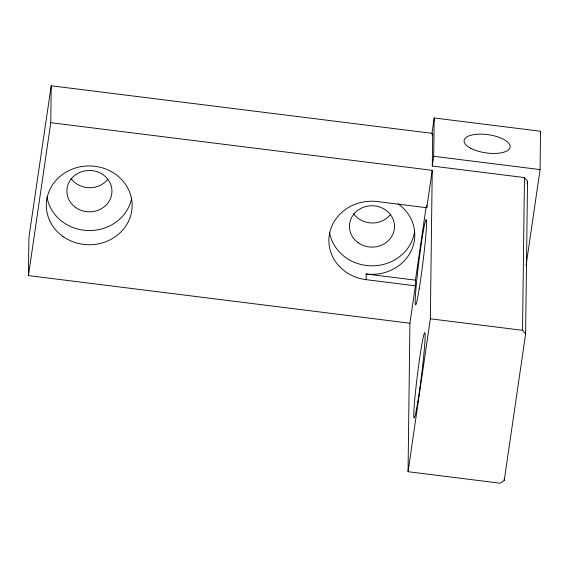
<?xml version="1.0" encoding="UTF-8"?>
<svg xmlns="http://www.w3.org/2000/svg" width="569" height="569" viewBox="0 0 569 569"><rect width="100%" height="100%" fill="white"/><g stroke="black" fill="none" stroke-linecap="round" stroke-linejoin="round"><path stroke-width="0.85" d="M409.922 323.228L28.45 275.595L28.912 238.688L29.41 234.015L51.224 85.784L432.696 133.416L432.284 166.063L524.462 177.578L527.534 181.269L525.607 334.003L504.248 480.407L500.229 483.216L408.051 471.708L409.922 323.228L415.384 285.816L415.455 280.14L426.074 207.322M28.45 275.595L50.755 122.691L51.224 85.784M415.384 285.816L366.102 279.663L366.173 273.988A42.924 39.396 0.7 0 0 411.487 250.182A42.924 39.396 0.7 0 0 398.072 203.794M366.102 279.663A42.924 39.396 0.7 0 1 329.252 235.31A42.924 39.396 0.7 0 1 377.496 201.582L426.771 207.735L426.8 205.302M408.051 471.708L430.356 318.804L432.234 170.323L50.755 122.691M432.284 166.063L433.706 156.304L434.19 117.982L540.55 131.261L540.066 169.583L526.083 265.424M504.248 480.407L504.269 478.629M525.607 334.003L522.534 330.312L524.462 177.578M431.885 133.807L434.19 117.982M426.771 207.735L432.234 170.323M527.15 183.901L527.534 181.269M540.294 133.018L540.55 131.261M432.241 135.251L432.696 133.416M433.706 156.304L540.066 169.583M366.173 273.988L415.455 280.14M430.356 318.804L522.534 330.312M390.128 214.961A22.532 20.683 0.7 0 1 353.406 213.56M107.569 179.676A22.532 20.683 0.7 0 1 70.841 178.275M414.524 231.739A42.924 39.396 0.7 0 1 372.346 265.83A42.924 39.396 0.7 0 1 329.536 232.244M131.674 198.147A42.924 39.396 0.7 0 1 88.856 230.545A42.924 39.396 0.7 0 1 46.978 196.966M358.221 242.785A22.532 20.683 0.7 0 0 394.31 229.215A22.532 20.683 0.7 0 0 363.399 207.287A22.532 20.683 0.7 0 0 358.221 242.785M75.656 207.5A22.532 20.683 0.7 0 0 111.752 193.937A22.532 20.683 0.7 0 0 80.841 172.002A22.532 20.683 0.7 0 0 75.656 207.5M470.755 148.274A23.251 9.161 8.3 0 0 509.355 148.95A23.251 9.161 8.3 0 0 481.274 134.128A23.251 9.161 8.3 0 0 470.755 148.274M419.204 288.803A42.924 2.063 -82.9 0 0 426.437 220.132A42.924 2.063 -82.9 0 0 417.006 277.807A42.924 2.063 -82.9 0 0 419.204 288.803M417.774 401.934A42.924 2.063 -82.9 0 0 425.015 333.263A42.924 2.063 -82.9 0 0 415.583 390.939A42.924 2.063 -82.9 0 0 417.774 401.934M63.031 236.498A42.924 39.396 0.7 0 0 131.78 210.651A42.924 39.396 0.7 0 0 72.896 168.879A42.924 39.396 0.7 0 0 63.031 236.498"/></g></svg>
